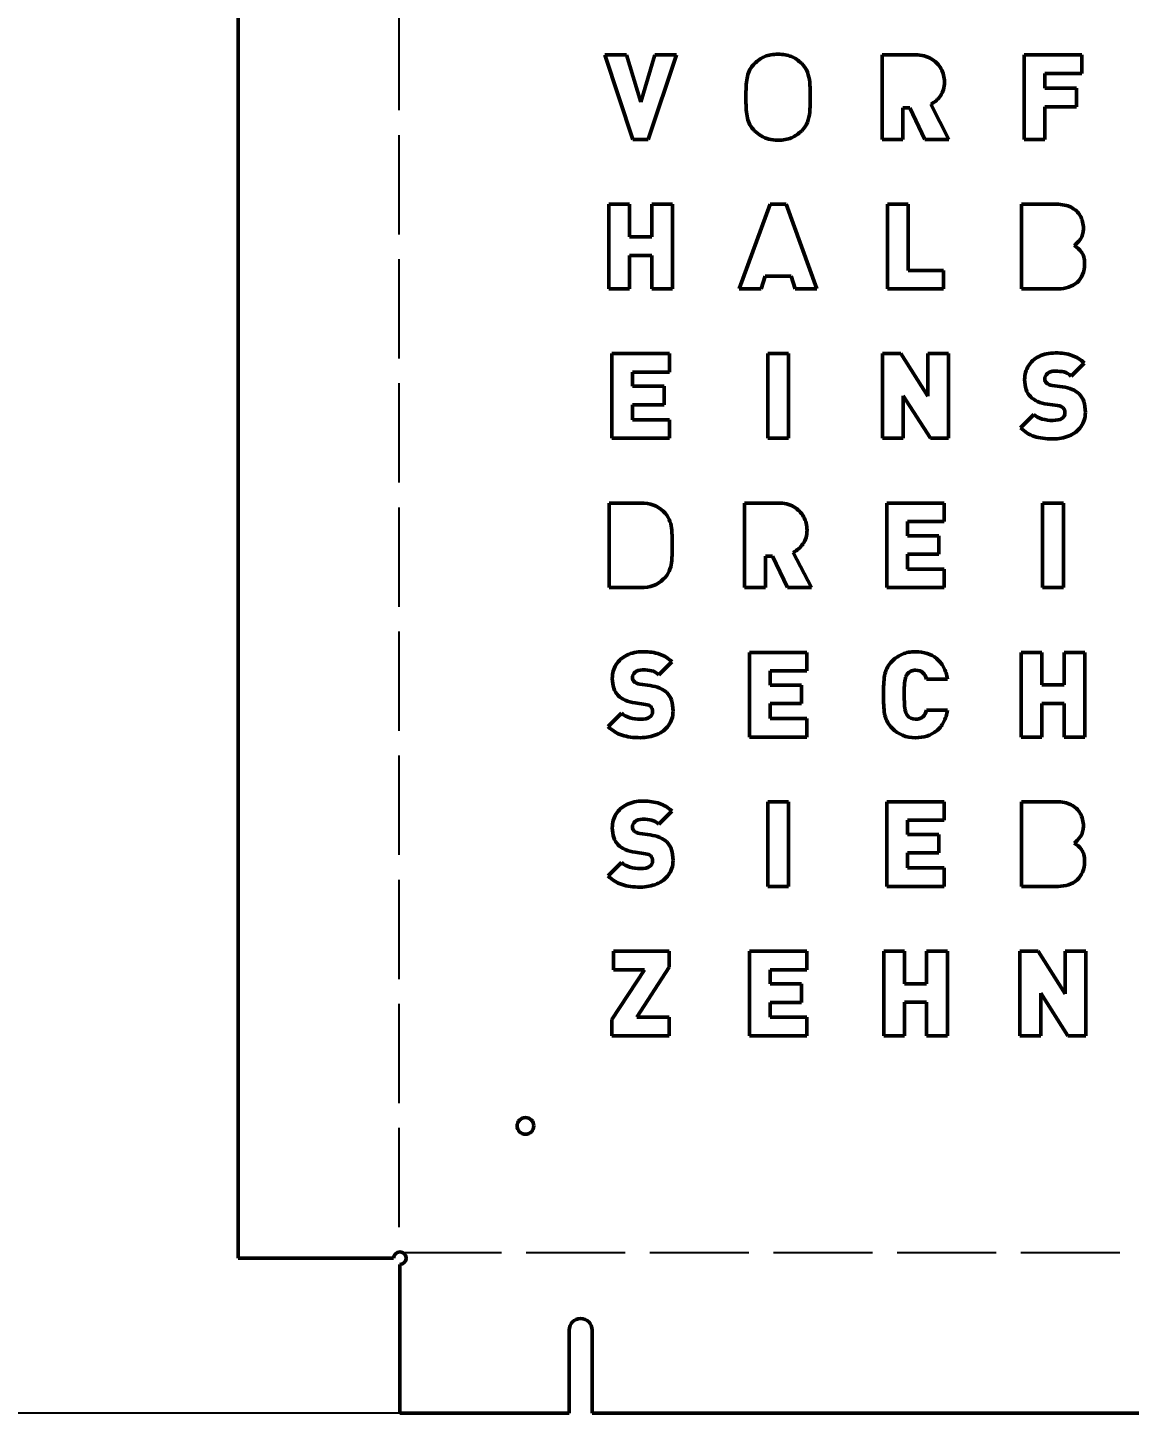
# Model space of a CAD drawing. Header units: millimetres. Extents: x -20 to 3500, y -209 to 1208.
# Drawn here: x 1291.8 to 1424.1, y 465.8 to 632.2 of the extents above; entities that cross this region are included whole.
import ezdxf

# ---------------------------------------------------------------- set-up
doc = ezdxf.new("R2010")
doc.units = ezdxf.units.MM
doc.header["$LTSCALE"] = 4
doc.linetypes.add('DASHED', pattern=[0.2067, 0.1654, -0.0413])
doc.layers.add('Bemaßung (ISO)', color=7, linetype='Continuous', lineweight=25)
doc.layers.add('Sichtbar (ISO)', color=7, linetype='Continuous', lineweight=50)
doc.layers.add('Biegelinie nach unten(DIN)', color=7, linetype='DASHED', lineweight=25, true_color=0x8000ff)
doc.styles.add('Notiztext (DIN)', font='isocpeur.ttf')
doc.dimstyles.new('Standard (DIN)', dxfattribs={"dimscale": 4, "dimtxt": 3.5, "dimasz": 2.5, "dimexe": 3.175, "dimexo": 0.8, "dimgap": 0.8, "dimtad": 1, "dimrnd": 1e-08, "dimzin": 0, "dimtxsty": 'Notiztext (DIN)', "dimcen": 0.09, "dimdle": 10, "dimclrd": 256, "dimclre": 256, "dimclrt": 256, "dimadec": 0, "dimazin": 0, "dimtfac": 1, "dimtmove": 0, "dimatfit": 3, "dimfxl": 1, "dimtolj": 1, "dimtzin": 0, "dimlwd": -1, "dimlwe": -1, "dimarcsym": 0})

# ---------------------------------------------------------------- blocks, each defined once
blk = doc.blocks.new('*D23')
at = {"layer": 'Bemaßung (ISO)', "transparency": 16777216}
for p, q in [((1356.35, 728.07), (1266.33, 728.07)), ((1279.03, 718.07), (1279.03, 475.82)), ((1356.35, 465.82), (1266.33, 465.82))]:
    blk.add_line(p, q, dxfattribs=at)
for points in [[(1277.36, 718.07), (1280.69, 718.07), (1279.03, 728.07)], [(1277.36, 475.82), (1280.69, 475.82), (1279.03, 465.82)]]:
    blk.add_solid(points, dxfattribs=at)
at = {"layer": 'Defpoints', "color": 0, "transparency": 16777216}
for p in [(1359.55, 728.07), (1279.03, 465.82), (1359.55, 465.82)]:
    blk.add_point(p, dxfattribs=at)
at = {"layer": 'Bemaßung (ISO)', "transparency": 16777216, "insert": (1267.43, 570.69), "char_height": 14, "attachment_point": 4, "rotation": 90, "style": 'Notiztext (DIN)'}
blk.add_mtext('\\A1;524,50', dxfattribs=at)

msp = doc.modelspace()

# ---------------------------------------------------------------- linework, layer by layer
at = {"layer": 'Biegelinie nach unten(DIN)', "ltscale": 18.022655}
msp.add_line((1336.3615, 708.7013), (1336.3615, 485.1843), dxfattribs=at)
at = {"layer": 'Biegelinie nach unten(DIN)', "ltscale": 17.964886}
msp.add_line((1336.7737, 485.1303), (1559.5743, 485.1303), dxfattribs=at)
at = {"layer": 'Sichtbar (ISO)'}
for p, q in [((1317.049, 484.4428), (1317.049, 709.4428)), ((1364.442, 618.7688), (1361.091, 628.9261)), ((1361.091, 628.9261), (1363.6756, 628.9261)), ((1363.6756, 628.9261), (1365.3824, 623.2483)), ((1365.3824, 623.2483), (1367.0684, 628.9261)), ((1369.6669, 628.9261), (1366.302, 618.7688)), ((1367.0684, 628.9261), (1369.6669, 628.9261)), ((1394.372, 618.7688), (1394.372, 628.9261)), ((1394.372, 628.9261), (1398.3951, 628.9261)), ((1411.4358, 618.7688), (1411.4358, 628.9261)), ((1411.4358, 628.9261), (1418.3397, 628.9261)), ((1418.3397, 628.9261), (1418.3397, 626.7038)), ((1418.3397, 626.7038), (1413.9298, 626.7038)), ((1413.9298, 626.7038), (1413.9298, 624.9203)), ((1378.0189, 623.5061), (1378.0189, 624.1888)), ((1385.7449, 624.1888), (1385.7449, 623.5061)), ((1413.9298, 624.9203), (1417.6988, 624.9203)), ((1417.6988, 624.9203), (1417.6988, 622.6979)), ((1397.7114, 622.5517), (1396.8661, 622.5517)), ((1396.8661, 622.5517), (1396.8661, 618.7688)), ((1399.513, 618.7688), (1397.7114, 622.5517)), ((1400.2077, 623.0045), (1402.3976, 618.7688)), ((1417.6988, 622.6979), (1413.9298, 622.6979)), ((1413.9298, 622.6979), (1413.9298, 618.7688)), ((1366.302, 618.7688), (1364.442, 618.7688)), ((1396.8661, 618.7688), (1394.372, 618.7688)), ((1402.3976, 618.7688), (1399.513, 618.7688)), ((1413.9298, 618.7688), (1411.4358, 618.7688)), ((1361.5578, 600.8323), (1361.5578, 610.9897)), ((1361.5578, 610.9897), (1364.0518, 610.9897)), ((1364.0518, 610.9897), (1364.0518, 607.0814)), ((1366.7061, 607.0814), (1366.7061, 610.9897)), ((1366.7061, 610.9897), (1369.2002, 610.9897)), ((1369.2002, 610.9897), (1369.2002, 600.8323)), ((1377.2247, 600.8323), (1380.917, 610.9897)), ((1380.917, 610.9897), (1382.8468, 610.9897)), ((1382.8468, 610.9897), (1386.5391, 600.8323)), ((1395.006, 600.8323), (1395.006, 610.9897)), ((1395.006, 610.9897), (1397.5001, 610.9897)), ((1397.5001, 610.9897), (1397.5001, 603.0547)), ((1411.0944, 600.8323), (1411.0944, 610.9897)), ((1411.0944, 610.9897), (1415.3053, 610.9897)), ((1364.0518, 607.0814), (1366.7061, 607.0814)), ((1366.7061, 604.859), (1364.0518, 604.859)), ((1364.0518, 604.859), (1364.0518, 600.8323)), ((1366.7061, 600.8323), (1366.7061, 604.859)), ((1380.3318, 602.3441), (1379.8372, 600.8323)), ((1383.4598, 602.3441), (1380.3318, 602.3441)), ((1383.9336, 600.8323), (1383.4598, 602.3441)), ((1397.5001, 603.0547), (1401.7636, 603.0547)), ((1401.7636, 603.0547), (1401.7636, 600.8323)), ((1364.0518, 600.8323), (1361.5578, 600.8323)), ((1369.2002, 600.8323), (1366.7061, 600.8323)), ((1379.8372, 600.8323), (1377.2247, 600.8323)), ((1386.5391, 600.8323), (1383.9336, 600.8323)), ((1401.7636, 600.8323), (1395.006, 600.8323)), ((1415.5142, 600.8323), (1411.0944, 600.8323)), ((1361.927, 582.8959), (1361.927, 593.0532)), ((1361.927, 593.0532), (1368.8309, 593.0532)), ((1368.8309, 593.0532), (1368.8309, 590.8309)), ((1380.6349, 582.8959), (1380.6349, 593.0532)), ((1380.6349, 593.0532), (1383.1289, 593.0532)), ((1383.1289, 593.0532), (1383.1289, 582.8959)), ((1394.4208, 582.8959), (1394.4208, 593.0532)), ((1394.4208, 593.0532), (1396.6023, 593.0532)), ((1396.6023, 593.0532), (1399.8548, 587.9467)), ((1399.8548, 587.9467), (1399.8548, 593.0532)), ((1399.8548, 593.0532), (1402.3488, 593.0532)), ((1402.3488, 593.0532), (1402.3488, 582.8959)), ((1368.8309, 590.8309), (1364.4211, 590.8309)), ((1364.4211, 590.8309), (1364.4211, 589.131)), ((1418.6218, 591.9246), (1417.0544, 590.3571)), ((1364.4211, 589.131), (1368.19, 589.131)), ((1368.19, 589.131), (1368.19, 586.9087)), ((1414.7972, 589.2425), (1416.0233, 589.0753)), ((1400.1683, 582.8959), (1396.9149, 588.0024)), ((1396.9149, 588.0024), (1396.9149, 582.8959)), ((1368.19, 586.9087), (1364.4211, 586.9087)), ((1364.4211, 586.9087), (1364.4211, 585.1182)), ((1411.0004, 584.1499), (1412.6027, 585.7522)), ((1415.452, 586.8181), (1414.2259, 586.9923)), ((1364.4211, 585.1182), (1368.8309, 585.1182)), ((1368.8309, 585.1182), (1368.8309, 582.8959)), ((1368.8309, 582.8959), (1361.927, 582.8959)), ((1383.1289, 582.8959), (1380.6349, 582.8959)), ((1396.9149, 582.8959), (1394.4208, 582.8959)), ((1402.3488, 582.8959), (1400.1683, 582.8959)), ((1361.5996, 564.9595), (1361.5996, 575.1168)), ((1361.5996, 575.1168), (1365.365, 575.1168)), ((1377.8691, 564.9595), (1377.8691, 575.1168)), ((1377.8691, 575.1168), (1381.8921, 575.1168)), ((1394.9329, 564.9595), (1394.9329, 575.1168)), ((1394.9329, 575.1168), (1401.8368, 575.1168)), ((1401.8368, 575.1168), (1401.8368, 572.8944)), ((1413.6407, 564.9595), (1413.6407, 575.1168)), ((1413.6407, 575.1168), (1416.1348, 575.1168)), ((1416.1348, 575.1168), (1416.1348, 564.9595)), ((1401.8368, 572.8944), (1397.4269, 572.8944)), ((1397.4269, 572.8944), (1397.4269, 571.1946)), ((1369.1584, 570.8671), (1369.1584, 569.2091)), ((1397.4269, 571.1946), (1401.1958, 571.1946)), ((1401.1958, 571.1946), (1401.1958, 568.9722)), ((1383.7048, 569.1952), (1385.8947, 564.9595)), ((1381.2085, 568.7423), (1380.3632, 568.7423)), ((1380.3632, 568.7423), (1380.3632, 564.9595)), ((1383.0101, 564.9595), (1381.2085, 568.7423)), ((1401.1958, 568.9722), (1397.4269, 568.9722)), ((1397.4269, 568.9722), (1397.4269, 567.1818)), ((1397.4269, 567.1818), (1401.8368, 567.1818)), ((1401.8368, 567.1818), (1401.8368, 564.9595)), ((1365.365, 564.9595), (1361.5996, 564.9595)), ((1380.3632, 564.9595), (1377.8691, 564.9595)), ((1385.8947, 564.9595), (1383.0101, 564.9595)), ((1401.8368, 564.9595), (1394.9329, 564.9595)), ((1416.1348, 564.9595), (1413.6407, 564.9595)), ((1369.1131, 556.0517), (1367.5456, 554.4843)), ((1378.4299, 547.023), (1378.4299, 557.1803)), ((1378.4299, 557.1803), (1385.3338, 557.1803)), ((1385.3338, 557.1803), (1385.3338, 554.958)), ((1411.0666, 547.023), (1411.0666, 557.1803)), ((1411.0666, 557.1803), (1413.5606, 557.1803)), ((1413.5606, 557.1803), (1413.5606, 553.2721)), ((1416.2149, 553.2721), (1416.2149, 557.1803)), ((1416.2149, 557.1803), (1418.7089, 557.1803)), ((1418.7089, 557.1803), (1418.7089, 547.023)), ((1385.3338, 554.958), (1380.924, 554.958)), ((1380.924, 554.958), (1380.924, 553.2581)), ((1365.2884, 553.3696), (1366.5145, 553.2024)), ((1380.924, 553.2581), (1384.6929, 553.2581)), ((1384.6929, 553.2581), (1384.6929, 551.0358)), ((1394.5358, 551.7603), (1394.5358, 552.443)), ((1402.2339, 553.9548), (1399.698, 553.9548)), ((1413.5606, 553.2721), (1416.2149, 553.2721)), ((1365.9433, 550.9452), (1364.7171, 551.1194)), ((1384.6929, 551.0358), (1380.924, 551.0358)), ((1380.924, 551.0358), (1380.924, 549.2454)), ((1416.2149, 551.0497), (1413.5606, 551.0497)), ((1413.5606, 551.0497), (1413.5606, 547.023)), ((1416.2149, 547.023), (1416.2149, 551.0497)), ((1361.4916, 548.277), (1363.0939, 549.8793)), ((1380.924, 549.2454), (1385.3338, 549.2454)), ((1385.3338, 549.2454), (1385.3338, 547.023)), ((1399.698, 550.2486), (1402.2339, 550.2486)), ((1385.3338, 547.023), (1378.4299, 547.023)), ((1413.5606, 547.023), (1411.0666, 547.023)), ((1418.7089, 547.023), (1416.2149, 547.023)), ((1380.6349, 529.0866), (1380.6349, 539.2439)), ((1380.6349, 539.2439), (1383.1289, 539.2439)), ((1383.1289, 539.2439), (1383.1289, 529.0866)), ((1394.9329, 529.0866), (1394.9329, 539.2439)), ((1394.9329, 539.2439), (1401.8368, 539.2439)), ((1401.8368, 539.2439), (1401.8368, 537.0215)), ((1411.0944, 529.0866), (1411.0944, 539.2439)), ((1411.0944, 539.2439), (1415.3053, 539.2439)), ((1369.1131, 538.1153), (1367.5456, 536.5478)), ((1401.8368, 537.0215), (1397.4269, 537.0215)), ((1397.4269, 537.0215), (1397.4269, 535.3217)), ((1365.2884, 535.4332), (1366.5145, 535.266)), ((1397.4269, 535.3217), (1401.1958, 535.3217)), ((1401.1958, 535.3217), (1401.1958, 533.0993)), ((1365.9433, 533.0088), (1364.7171, 533.1829)), ((1401.1958, 533.0993), (1397.4269, 533.0993)), ((1397.4269, 533.0993), (1397.4269, 531.3089)), ((1361.4916, 530.3406), (1363.0939, 531.9429)), ((1397.4269, 531.3089), (1401.8368, 531.3089)), ((1401.8368, 531.3089), (1401.8368, 529.0866)), ((1383.1289, 529.0866), (1380.6349, 529.0866)), ((1401.8368, 529.0866), (1394.9329, 529.0866)), ((1415.5142, 529.0866), (1411.0944, 529.0866)), ((1362.1079, 519.0851), (1362.1079, 521.3074)), ((1362.1079, 521.3074), (1368.824, 521.3074)), ((1368.824, 521.3074), (1368.824, 519.3707)), ((1378.4299, 511.1501), (1378.4299, 521.3074)), ((1378.4299, 521.3074), (1385.3338, 521.3074)), ((1385.3338, 521.3074), (1385.3338, 519.0851)), ((1394.5636, 511.1501), (1394.5636, 521.3074)), ((1394.5636, 521.3074), (1397.0577, 521.3074)), ((1397.0577, 521.3074), (1397.0577, 517.3992)), ((1399.712, 517.3992), (1399.712, 521.3074)), ((1399.712, 521.3074), (1402.206, 521.3074)), ((1402.206, 521.3074), (1402.206, 511.1501)), ((1410.9237, 511.1501), (1410.9237, 521.3074)), ((1410.9237, 521.3074), (1413.1052, 521.3074)), ((1413.1052, 521.3074), (1416.3577, 516.2009)), ((1416.3577, 516.2009), (1416.3577, 521.3074)), ((1416.3577, 521.3074), (1418.8517, 521.3074)), ((1418.8517, 521.3074), (1418.8517, 511.1501)), ((1361.934, 513.0938), (1365.8314, 519.0851)), ((1365.8314, 519.0851), (1362.1079, 519.0851)), ((1368.824, 519.3707), (1364.9126, 513.3725)), ((1385.3338, 519.0851), (1380.924, 519.0851)), ((1380.924, 519.0851), (1380.924, 517.3852)), ((1380.924, 517.3852), (1384.6929, 517.3852)), ((1384.6929, 517.3852), (1384.6929, 515.1629)), ((1397.0577, 517.3992), (1399.712, 517.3992)), ((1416.6712, 511.1501), (1413.4178, 516.2567)), ((1413.4178, 516.2567), (1413.4178, 511.1501)), ((1384.6929, 515.1629), (1380.924, 515.1629)), ((1380.924, 515.1629), (1380.924, 513.3725)), ((1399.712, 515.1768), (1397.0577, 515.1768)), ((1397.0577, 515.1768), (1397.0577, 511.1501)), ((1399.712, 511.1501), (1399.712, 515.1768)), ((1361.934, 511.1501), (1361.934, 513.0938)), ((1364.9126, 513.3725), (1368.824, 513.3725)), ((1368.824, 513.3725), (1368.824, 511.1501)), ((1380.924, 513.3725), (1385.3338, 513.3725)), ((1385.3338, 513.3725), (1385.3338, 511.1501)), ((1368.824, 511.1501), (1361.934, 511.1501)), ((1385.3338, 511.1501), (1378.4299, 511.1501)), ((1397.0577, 511.1501), (1394.5636, 511.1501)), ((1402.206, 511.1501), (1399.712, 511.1501)), ((1413.4178, 511.1501), (1410.9237, 511.1501)), ((1418.8517, 511.1501), (1416.6712, 511.1501)), ((1317.049, 484.4428), (1335.724, 484.4428)), ((1336.474, 465.8178), (1336.474, 483.6928)), ((1356.799, 465.8178), (1356.799, 475.8178)), ((1359.549, 475.8178), (1359.549, 465.8178)), ((1356.799, 465.8178), (1336.474, 465.8178)), ((1446.174, 465.8178), (1359.549, 465.8178))]:
    msp.add_line(p, q, dxfattribs=at)
msp.add_circle((1351.5476, 500.3164), 1, dxfattribs=at)
for centre, radius, start in [((1336.474, 484.4428), 0.75, 270), ((1358.174, 475.8178), 1.375, 0)]:
    msp.add_arc(centre, radius, start, 180, dxfattribs=at)
for points, knots in [([(1380.2984, 628.731), (1380.7462, 628.9167), (1381.2741, 629.0097), (1381.8819, 629.0097), (1382.4943, 629.0097), (1383.0256, 628.9157), (1383.4757, 628.7276)], [16, 16, 16, 16, 17, 17, 17, 18, 18, 18, 18]), ([(1384.7217, 627.8741), (1385.028, 627.5676), (1385.2553, 627.2228), (1385.4038, 626.8396), (1385.5523, 626.4564), (1385.6462, 626.0604), (1385.6857, 625.6518)], [19, 19, 19, 19, 20, 20, 20, 21, 21, 21, 21]), ([(1401.4539, 627.268), (1401.7254, 626.771), (1401.8612, 626.2346), (1401.8612, 625.6588), (1401.8612, 625.0224), (1401.7001, 624.4779), (1401.3783, 624.0251), (1401.0564, 623.5723), (1400.6662, 623.232), (1400.2077, 623.0045)], [9, 9, 9, 9, 10, 10, 10, 11, 11, 11, 12, 12, 12, 12]), ([(1383.4792, 618.9743), (1383.0268, 618.7815), (1382.4943, 618.6852), (1381.8819, 618.6852), (1381.4689, 618.6852), (1381.0966, 618.7282), (1380.7647, 618.8141), (1380.4329, 618.9), (1380.1266, 619.0265), (1379.8459, 619.1937)], [5, 5, 5, 5, 6, 6, 6, 7, 7, 7, 8, 8, 8, 8]), ([(1418.1693, 609.5919), (1418.4175, 609.148), (1418.5417, 608.6334), (1418.5417, 608.0478), (1418.5417, 607.5551), (1418.4209, 607.1404), (1418.1795, 606.8035)], [9, 9, 9, 9, 10, 10, 10, 11, 11, 11, 11]), ([(1412.1847, 587.891), (1411.7202, 588.3693), (1411.488, 589.0496), (1411.488, 589.9322), (1411.488, 590.5498), (1411.6378, 591.1014), (1411.9374, 591.5866), (1412.2369, 592.0719), (1412.6665, 592.4517), (1413.2262, 592.7258)], [13, 13, 13, 13, 14, 14, 14, 15, 15, 15, 16, 16, 16, 16]), ([(1413.2262, 592.7258), (1413.7858, 592.9997), (1414.4419, 593.1368), (1415.1943, 593.1368), (1415.942, 593.1368), (1416.5957, 593.0403), (1417.1554, 592.8478)], [16, 16, 16, 16, 17, 17, 17, 18, 18, 18, 18]), ([(1414.212, 590.6706), (1414.003, 590.4801), (1413.8985, 590.2618), (1413.8985, 590.0158), (1413.8985, 589.8346), (1413.9658, 589.6766), (1414.1005, 589.542)], [23, 23, 23, 23, 24, 24, 24, 25, 25, 25, 25]), ([(1416.2114, 590.8518), (1415.9094, 590.9214), (1415.5472, 590.9563), (1415.1246, 590.9563), (1414.7251, 590.9563), (1414.421, 590.8609), (1414.212, 590.6706)], [21, 21, 21, 21, 22, 22, 22, 23, 23, 23, 23]), ([(1413.5919, 585.2052), (1414.0006, 585.0914), (1414.4256, 585.0346), (1414.8668, 585.0346), (1415.8375, 585.0346), (1416.3229, 585.3388), (1416.3229, 585.9473), (1416.3229, 586.2072), (1416.2555, 586.4071), (1416.1208, 586.5464)], [7, 7, 7, 7, 8, 8, 8, 9, 9, 9, 10, 10, 10, 10]), ([(1416.8279, 583.1849), (1416.2311, 582.9365), (1415.5728, 582.8123), (1414.8529, 582.8123), (1414.0122, 582.8123), (1413.2807, 582.912), (1412.6584, 583.1119)], [2, 2, 2, 2, 3, 3, 3, 4, 4, 4, 4]), ([(1384.951, 573.4587), (1385.2225, 572.9617), (1385.3582, 572.4253), (1385.3582, 571.8494), (1385.3582, 571.2131), (1385.1972, 570.6685), (1384.8753, 570.2159)], [9, 9, 9, 9, 10, 10, 10, 11, 11, 11, 11]), ([(1369.1584, 569.2091), (1369.1584, 568.7166), (1369.1363, 568.2975), (1369.0922, 567.9515), (1369.0481, 567.6056), (1368.9495, 567.2642), (1368.7964, 566.9276)], [1, 1, 1, 1, 2, 2, 2, 3, 3, 3, 3]), ([(1362.6759, 552.0181), (1362.2114, 552.4964), (1361.9793, 553.1767), (1361.9793, 554.0593), (1361.9793, 554.6769), (1362.129, 555.2285), (1362.4286, 555.7138), (1362.7282, 556.199), (1363.1577, 556.5788), (1363.7174, 556.8529)], [13, 13, 13, 13, 14, 14, 14, 15, 15, 15, 16, 16, 16, 16]), ([(1363.7174, 556.8529), (1364.277, 557.1268), (1364.9331, 557.2639), (1365.6855, 557.2639), (1366.4332, 557.2639), (1367.0869, 557.1674), (1367.6466, 556.9749)], [16, 16, 16, 16, 17, 17, 17, 18, 18, 18, 18]), ([(1396.8187, 556.9817), (1397.2734, 557.17), (1397.7954, 557.2639), (1398.3848, 557.2639), (1398.8906, 557.2639), (1399.3546, 557.1953), (1399.7768, 557.0585)], [12, 12, 12, 12, 13, 13, 13, 14, 14, 14, 14]), ([(1364.7032, 554.7978), (1364.4942, 554.6073), (1364.3897, 554.3889), (1364.3897, 554.1429), (1364.3897, 553.9618), (1364.457, 553.8037), (1364.5917, 553.6692)], [23, 23, 23, 23, 24, 24, 24, 25, 25, 25, 25]), ([(1366.7026, 554.9789), (1366.4007, 555.0485), (1366.0384, 555.0834), (1365.6158, 555.0834), (1365.2163, 555.0834), (1364.9122, 554.988), (1364.7032, 554.7978)], [21, 21, 21, 21, 22, 22, 22, 23, 23, 23, 23]), ([(1399.2696, 554.7456), (1399.0721, 554.9429), (1398.7807, 555.0416), (1398.3953, 555.0416), (1398.1816, 555.0416), (1397.99, 555.002), (1397.8205, 554.9232)], [19, 19, 19, 19, 20, 20, 20, 21, 21, 21, 21]), ([(1397.0751, 553.5055), (1397.0448, 553.1873), (1397.0298, 552.7193), (1397.0298, 552.1017), (1397.0298, 551.2796), (1397.06, 550.7024), (1397.1204, 550.3706)], [24, 24, 24, 24, 25, 25, 25, 26, 26, 26, 26]), ([(1364.0832, 549.3323), (1364.4918, 549.2185), (1364.9168, 549.1618), (1365.3581, 549.1618), (1366.3287, 549.1618), (1366.8141, 549.4659), (1366.8141, 550.0744), (1366.8141, 550.3343), (1366.7467, 550.5342), (1366.6121, 550.6735)], [7, 7, 7, 7, 8, 8, 8, 9, 9, 9, 10, 10, 10, 10]), ([(1397.413, 549.5937), (1397.6359, 549.3057), (1397.9633, 549.1618), (1398.3953, 549.1618), (1398.7715, 549.1618), (1399.0606, 549.2603), (1399.2626, 549.4577), (1399.4646, 549.6552), (1399.6097, 549.9187), (1399.698, 550.2486)], [27, 27, 27, 27, 28, 28, 28, 29, 29, 29, 30, 30, 30, 30]), ([(1400.901, 547.7545), (1400.5598, 547.4804), (1400.1759, 547.276), (1399.749, 547.1414), (1399.322, 547.0069), (1398.8674, 546.9394), (1398.3848, 546.9394), (1397.2572, 546.9394), (1396.3176, 547.3202), (1395.5658, 548.0819)], [2, 2, 2, 2, 3, 3, 3, 4, 4, 4, 5, 5, 5, 5]), ([(1367.3192, 547.312), (1366.7223, 547.0636), (1366.064, 546.9394), (1365.3441, 546.9394), (1364.5035, 546.9394), (1363.772, 547.0391), (1363.1496, 547.239)], [2, 2, 2, 2, 3, 3, 3, 4, 4, 4, 4]), ([(1363.7174, 538.9165), (1364.277, 539.1903), (1364.9331, 539.3275), (1365.6855, 539.3275), (1366.4332, 539.3275), (1367.0869, 539.231), (1367.6466, 539.0385)], [16, 16, 16, 16, 17, 17, 17, 18, 18, 18, 18]), ([(1362.6759, 534.0816), (1362.2114, 534.5599), (1361.9793, 535.2403), (1361.9793, 536.1228), (1361.9793, 536.7405), (1362.129, 537.292), (1362.4286, 537.7773), (1362.7282, 538.2626), (1363.1577, 538.6424), (1363.7174, 538.9165)], [13, 13, 13, 13, 14, 14, 14, 15, 15, 15, 16, 16, 16, 16]), ([(1418.1693, 537.8462), (1418.4175, 537.4021), (1418.5417, 536.8876), (1418.5417, 536.302), (1418.5417, 535.8094), (1418.4209, 535.3945), (1418.1795, 535.0578)], [9, 9, 9, 9, 10, 10, 10, 11, 11, 11, 11]), ([(1364.7032, 536.8613), (1364.4942, 536.6708), (1364.3897, 536.4525), (1364.3897, 536.2064), (1364.3897, 536.0253), (1364.457, 535.8673), (1364.5917, 535.7327)], [23, 23, 23, 23, 24, 24, 24, 25, 25, 25, 25]), ([(1366.7026, 537.0424), (1366.4007, 537.1121), (1366.0384, 537.1469), (1365.6158, 537.1469), (1365.2163, 537.1469), (1364.9122, 537.0516), (1364.7032, 536.8613)], [21, 21, 21, 21, 22, 22, 22, 23, 23, 23, 23]), ([(1417.4271, 534.2944), (1417.7615, 534.0948), (1418.0541, 533.8312), (1418.3049, 533.504), (1418.5557, 533.1768), (1418.6811, 532.7022), (1418.6811, 532.0804)], [12, 12, 12, 12, 13, 13, 13, 14, 14, 14, 14]), ([(1364.0832, 531.3959), (1364.4918, 531.282), (1364.9168, 531.2253), (1365.3581, 531.2253), (1366.3287, 531.2253), (1366.8141, 531.5295), (1366.8141, 532.1379), (1366.8141, 532.3979), (1366.7467, 532.5977), (1366.6121, 532.7371)], [7, 7, 7, 7, 8, 8, 8, 9, 9, 9, 10, 10, 10, 10]), ([(1367.3192, 529.3756), (1366.7223, 529.1272), (1366.064, 529.003), (1365.3441, 529.003), (1364.5035, 529.003), (1363.772, 529.1027), (1363.1496, 529.3025)], [2, 2, 2, 2, 3, 3, 3, 4, 4, 4, 4])]:
    msp.add_open_spline(points, degree=3, knots=knots, dxfattribs=at)
for points in [[(1398.3951, 628.9261), (1399.1235, 628.9261), (1399.7476, 628.7739), (1400.2672, 628.4698)], [(1378.1998, 626.3519), (1378.3205, 626.9208), (1378.6036, 627.4283), (1379.049, 627.8741)], [(1379.049, 627.8741), (1379.4341, 628.2596), (1379.8506, 628.5452), (1380.2984, 628.731)], [(1383.4757, 628.7276), (1383.9258, 628.5395), (1384.3411, 628.2549), (1384.7217, 627.8741)], [(1400.2672, 628.4698), (1400.7869, 628.1655), (1401.1824, 627.765), (1401.4539, 627.268)], [(1378.0189, 624.1888), (1378.0189, 625.0619), (1378.0792, 625.783), (1378.1998, 626.3519)], [(1385.6857, 625.6518), (1385.7251, 625.2431), (1385.7449, 624.7554), (1385.7449, 624.1888)], [(1378.1998, 621.3464), (1378.0792, 621.913), (1378.0189, 622.6329), (1378.0189, 623.5061)], [(1385.7449, 623.5061), (1385.7449, 622.9394), (1385.7251, 622.4517), (1385.6857, 622.0431)], [(1379.049, 619.8277), (1378.6036, 620.2736), (1378.3205, 620.7797), (1378.1998, 621.3464)], [(1385.4038, 620.8588), (1385.2553, 620.4779), (1385.028, 620.1342), (1384.7217, 619.8277)], [(1385.6857, 622.0431), (1385.6462, 621.6343), (1385.5523, 621.2395), (1385.4038, 620.8588)], [(1379.8459, 619.1937), (1379.5652, 619.3609), (1379.2996, 619.5722), (1379.049, 619.8277)], [(1384.7217, 619.8277), (1384.3458, 619.4515), (1383.9316, 619.167), (1383.4792, 618.9743)], [(1415.3053, 610.9897), (1415.9919, 610.9897), (1416.5789, 610.8676), (1417.0661, 610.6237)], [(1417.0661, 610.6237), (1417.5534, 610.3797), (1417.921, 610.0357), (1418.1693, 609.5919)], [(1418.1795, 606.8035), (1417.9379, 606.4664), (1417.6871, 606.2121), (1417.4271, 606.0401)], [(1417.4271, 606.0401), (1417.7615, 605.8404), (1418.0541, 605.577), (1418.3049, 605.2499)], [(1418.3049, 605.2499), (1418.5557, 604.9226), (1418.6811, 604.448), (1418.6811, 603.8261)], [(1418.4444, 602.552), (1418.2865, 602.1806), (1418.0661, 601.8673), (1417.7832, 601.6121)], [(1418.6811, 603.8261), (1418.6811, 603.3481), (1418.6021, 602.9233), (1418.4444, 602.552)], [(1416.767, 601.0308), (1416.3725, 600.8984), (1415.9549, 600.8323), (1415.5142, 600.8323)], [(1417.7832, 601.6121), (1417.5001, 601.3568), (1417.1613, 601.1631), (1416.767, 601.0308)], [(1417.1554, 592.8478), (1417.715, 592.6549), (1418.2038, 592.3472), (1418.6218, 591.9246)], [(1417.0544, 590.3571), (1416.7942, 590.6171), (1416.5132, 590.7821), (1416.2114, 590.8518)], [(1414.1005, 589.542), (1414.2584, 589.384), (1414.4906, 589.2843), (1414.7972, 589.2425)], [(1416.0233, 589.0753), (1416.915, 588.9451), (1417.5814, 588.6643), (1418.0227, 588.2323)], [(1414.2259, 586.9923), (1413.3248, 587.1177), (1412.6445, 587.4172), (1412.1847, 587.891)], [(1418.0227, 588.2323), (1418.2874, 587.9767), (1418.479, 587.6668), (1418.5975, 587.3024)], [(1418.5975, 587.3024), (1418.7159, 586.9375), (1418.7751, 586.5046), (1418.7751, 586.003)], [(1412.6027, 585.7522), (1412.8535, 585.5014), (1413.1832, 585.3191), (1413.5919, 585.2052)], [(1416.1208, 586.5464), (1415.9861, 586.6857), (1415.7631, 586.7763), (1415.452, 586.8181)], [(1418.7751, 586.003), (1418.7751, 585.3388), (1418.5997, 584.7651), (1418.2491, 584.2823)], [(1412.6584, 583.1119), (1412.036, 583.3115), (1411.4834, 583.6574), (1411.0004, 584.1499)], [(1418.2491, 584.2823), (1417.8984, 583.7992), (1417.4247, 583.4333), (1416.8279, 583.1849)], [(1365.365, 575.1168), (1366.525, 575.1168), (1367.4368, 574.7846), (1368.1004, 574.1205)], [(1368.1004, 574.1205), (1368.4113, 573.8092), (1368.6432, 573.4854), (1368.7964, 573.1486)], [(1381.8921, 575.1168), (1382.6205, 575.1168), (1383.2447, 574.9645), (1383.7643, 574.6606)], [(1383.7643, 574.6606), (1384.284, 574.3562), (1384.6795, 573.9555), (1384.951, 573.4587)], [(1368.7964, 573.1486), (1368.9495, 572.8118), (1369.0481, 572.4705), (1369.0922, 572.1247)], [(1369.0922, 572.1247), (1369.1363, 571.7786), (1369.1584, 571.3594), (1369.1584, 570.8671)], [(1384.8753, 570.2159), (1384.5535, 569.7628), (1384.1633, 569.4227), (1383.7048, 569.1952)], [(1368.1004, 565.9557), (1367.4368, 565.2915), (1366.525, 564.9595), (1365.365, 564.9595)], [(1368.7964, 566.9276), (1368.6432, 566.5906), (1368.4113, 566.2668), (1368.1004, 565.9557)], [(1367.6466, 556.9749), (1368.2062, 556.782), (1368.6951, 556.4743), (1369.1131, 556.0517)], [(1394.7167, 554.6063), (1394.8373, 555.1749), (1395.1205, 555.6825), (1395.5658, 556.1284)], [(1395.5658, 556.1284), (1395.9464, 556.5091), (1396.364, 556.7938), (1396.8187, 556.9817)], [(1399.7768, 557.0585), (1400.1991, 556.9214), (1400.5772, 556.717), (1400.9114, 556.4455)], [(1400.9114, 556.4455), (1401.2455, 556.1736), (1401.5275, 555.8276), (1401.7571, 555.4072)], [(1367.5456, 554.4843), (1367.2854, 554.7442), (1367.0045, 554.9092), (1366.7026, 554.9789)], [(1394.5358, 552.443), (1394.5358, 553.3161), (1394.5961, 554.0372), (1394.7167, 554.6063)], [(1397.2005, 554.2161), (1397.147, 554.0603), (1397.1052, 553.8234), (1397.0751, 553.5055)], [(1397.413, 554.6166), (1397.3247, 554.5052), (1397.2538, 554.3716), (1397.2005, 554.2161)], [(1397.8205, 554.9232), (1397.6509, 554.8441), (1397.5151, 554.742), (1397.413, 554.6166)], [(1399.698, 553.9548), (1399.6097, 554.2844), (1399.4669, 554.5479), (1399.2696, 554.7456)], [(1401.7571, 555.4072), (1401.9868, 554.9868), (1402.1457, 554.5028), (1402.2339, 553.9548)], [(1364.5917, 553.6692), (1364.7496, 553.5111), (1364.9819, 553.4114), (1365.2884, 553.3696)], [(1366.5145, 553.2024), (1367.4062, 553.0722), (1368.0727, 552.7914), (1368.5139, 552.3594)], [(1368.5139, 552.3594), (1368.7787, 552.1039), (1368.9703, 551.7939), (1369.0887, 551.4295)], [(1364.7171, 551.1194), (1363.8161, 551.2448), (1363.1357, 551.5443), (1362.6759, 552.0181)], [(1366.6121, 550.6735), (1366.4773, 550.8128), (1366.2544, 550.9034), (1365.9433, 550.9452)], [(1369.0887, 551.4295), (1369.2071, 551.0646), (1369.2663, 550.6317), (1369.2663, 550.1301)], [(1394.7167, 549.6007), (1394.5961, 550.1671), (1394.5358, 550.8871), (1394.5358, 551.7603)], [(1363.0939, 549.8793), (1363.3447, 549.6285), (1363.6744, 549.4462), (1364.0832, 549.3323)], [(1369.2663, 550.1301), (1369.2663, 549.4659), (1369.091, 548.8923), (1368.7404, 548.4094)], [(1395.5658, 548.0819), (1395.1205, 548.5278), (1394.8373, 549.034), (1394.7167, 549.6007)], [(1397.1204, 550.3706), (1397.1807, 550.0384), (1397.2782, 549.7794), (1397.413, 549.5937)], [(1402.2339, 550.2486), (1402.1457, 549.7097), (1401.9868, 549.228), (1401.7571, 548.8029)], [(1363.1496, 547.239), (1362.5272, 547.4386), (1361.9746, 547.7846), (1361.4916, 548.277)], [(1368.7404, 548.4094), (1368.3896, 547.9263), (1367.9159, 547.5604), (1367.3192, 547.312)], [(1401.7571, 548.8029), (1401.5275, 548.3781), (1401.242, 548.0284), (1400.901, 547.7545)], [(1415.3053, 539.2439), (1415.9919, 539.2439), (1416.5789, 539.1219), (1417.0661, 538.8778)], [(1367.6466, 539.0385), (1368.2062, 538.8456), (1368.6951, 538.5379), (1369.1131, 538.1153)], [(1417.0661, 538.8778), (1417.5534, 538.6338), (1417.921, 538.2901), (1418.1693, 537.8462)], [(1364.5917, 535.7327), (1364.7496, 535.5747), (1364.9819, 535.475), (1365.2884, 535.4332)], [(1367.5456, 536.5478), (1367.2854, 536.8078), (1367.0045, 536.9728), (1366.7026, 537.0424)], [(1364.7171, 533.1829), (1363.8161, 533.3083), (1363.1357, 533.6079), (1362.6759, 534.0816)], [(1366.5145, 535.266), (1367.4062, 535.1358), (1368.0727, 534.8549), (1368.5139, 534.423)], [(1368.5139, 534.423), (1368.7787, 534.1674), (1368.9703, 533.8575), (1369.0887, 533.4931)], [(1418.1795, 535.0578), (1417.9379, 534.7208), (1417.6871, 534.4664), (1417.4271, 534.2944)], [(1366.6121, 532.7371), (1366.4773, 532.8764), (1366.2544, 532.967), (1365.9433, 533.0088)], [(1369.0887, 533.4931), (1369.2071, 533.1282), (1369.2663, 532.6953), (1369.2663, 532.1937)], [(1363.0939, 531.9429), (1363.3447, 531.6921), (1363.6744, 531.5098), (1364.0832, 531.3959)], [(1369.2663, 532.1937), (1369.2663, 531.5295), (1369.091, 530.9558), (1368.7404, 530.4729)], [(1418.4444, 530.8063), (1418.2865, 530.4349), (1418.0661, 530.1216), (1417.7832, 529.8662)], [(1418.6811, 532.0804), (1418.6811, 531.6023), (1418.6021, 531.1775), (1418.4444, 530.8063)], [(1363.1496, 529.3025), (1362.5272, 529.5022), (1361.9746, 529.8481), (1361.4916, 530.3406)], [(1368.7404, 530.4729), (1368.3896, 529.9898), (1367.9159, 529.624), (1367.3192, 529.3756)], [(1416.767, 529.285), (1416.3725, 529.1527), (1415.9549, 529.0866), (1415.5142, 529.0866)], [(1417.7832, 529.8662), (1417.5001, 529.6111), (1417.1613, 529.4172), (1416.767, 529.285)]]:
    msp.add_open_spline(points, degree=3, dxfattribs=at)

# ---------------------------------------------------------------- dimensions: what is measured, and where the dimension line sits
at = {"layer": 'Bemaßung (ISO)'}
dim = msp.add_linear_dim(base=(1279.0281, 465.8178), p1=(1359.549, 728.0678), p2=(1359.549, 465.8178), angle=270, dimstyle='Standard (DIN)', override={"dimgap": 0.8, "dimdec": 2, "dimlfac": 2, "dimtol": 0, "dimlim": 0, "dimtp": 0, "dimtm": 0, "dimtdec": 2, "dimtofl": 0, "dimatfit": 1}, dxfattribs=at)
dim.commit()
dim.dimension.update_dxf_attribs({"geometry": '*D23', "text_midpoint": (1279.0281, 596.9428), "dimtype": 160})

doc.saveas('drawing.dxf')
